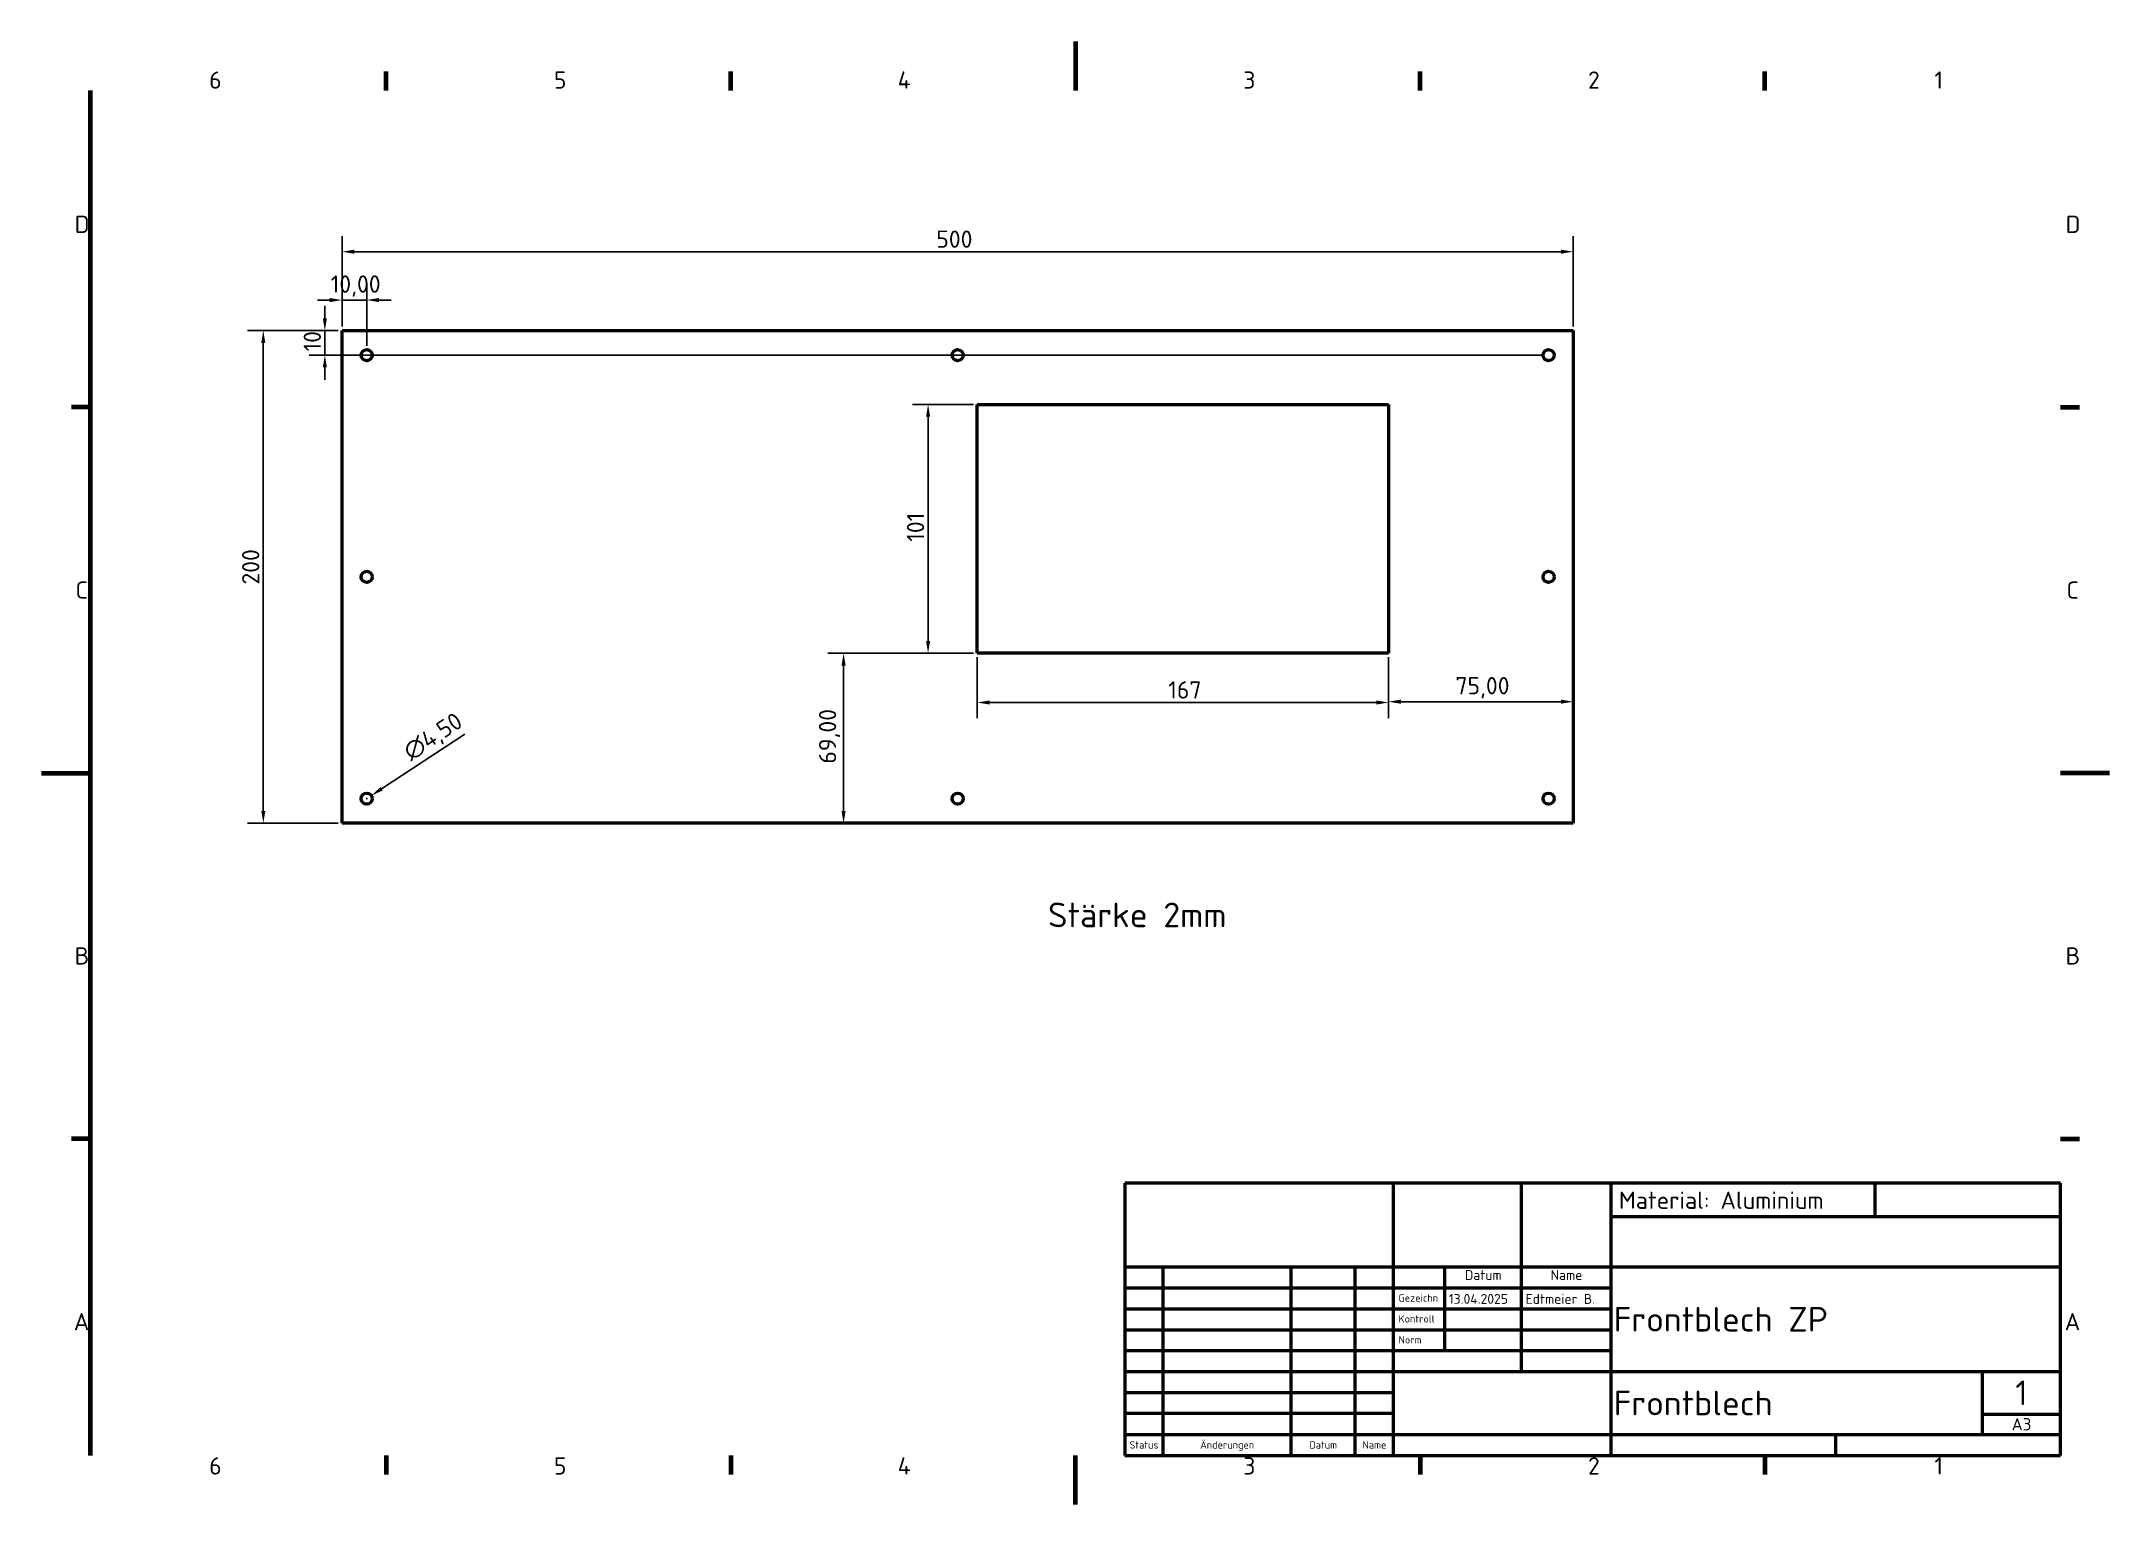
# Model space of a CAD drawing. Header units: millimetres. Extents: x 0 to 840, y 0 to 594.
import ezdxf
from ezdxf.enums import TextEntityAlignment as Align

# ---------------------------------------------------------------- set-up
doc = ezdxf.new("R2010")
doc.units = ezdxf.units.MM
doc.header["$LTSCALE"] = 2
for name, color, linetype, lineweight in [('Bemaßung (ISO)', 7, 'Continuous', 25), ('Rahmen (ISO)', 7, 'Continuous', 70), ('Sichtbar (ISO)', 7, 'Continuous', 50), ('Symbol (ISO)', 7, 'Continuous', 25), ('Titel (ISO)', 7, 'Continuous', 50)]:
    doc.layers.add(name, color=color, linetype=linetype, lineweight=lineweight)
doc.styles.add('Notiztext (DIN)', font='isocpeur.ttf')
doc.styles.add('Textstil11', font='isocpeur.ttf')
doc.styles.add('Textstil13', font='isocpeur.ttf')
doc.styles.add('Textstil14', font='isocpeur.ttf')
doc.styles.add('Textstil19', font='isocpeur.ttf')
doc.dimstyles.new('Standard (DIN)', dxfattribs={"dimscale": 2, "dimtxt": 3.5, "dimasz": 2.5, "dimexe": 3.175, "dimexo": 0.8, "dimgap": 0.8, "dimtad": 1, "dimrnd": 1e-08, "dimzin": 0, "dimtxsty": 'Notiztext (DIN)', "dimcen": 0.09, "dimdle": 10, "dimclrd": 256, "dimclre": 256, "dimclrt": 256, "dimadec": 0, "dimazin": 0, "dimtfac": 1, "dimtmove": 0, "dimatfit": 3, "dimfxl": 0, "dimtolj": 1, "dimtzin": 0, "dimlwd": -1, "dimlwe": -1, "dimarcsym": 0})

# ---------------------------------------------------------------- blocks, each defined once
blk = doc.blocks.new('Ränder Vorgaberahmen')
at = {"layer": 'Rahmen (ISO)'}
for p, q in [((70, 287), (70, 290.9)), ((140, 287), (140, 290.9)), ((280, 287), (280, 290.9)), ((350, 287), (350, 290.9)), ((10, 222.75), (6.1, 222.75)), ((410, 222.75), (413.9, 222.75)), ((10, 74.25), (6.1, 74.25)), ((410, 74.25), (413.9, 74.25)), ((70, 10), (70, 6.1)), ((140, 10), (140, 6.1)), ((280, 10), (280, 6.1)), ((350, 10), (350, 6.1))]:
    blk.add_line(p, q, dxfattribs=at)
at = {"layer": 'Rahmen (ISO)', "flags": 128}
for points in [[(210, 297), (210, 287)], [(10, 10), (10, 287)], [(0, 148.5), (10, 148.5)], [(420, 148.5), (410, 148.5)], [(210, 0), (210, 10)]]:
    blk.add_lwpolyline(points, dxfattribs=at)
at = {"layer": 'Rahmen (ISO)', "char_height": 3.5, "attachment_point": 7, "style": 'Notiztext (DIN)'}
for s, insert in [('6', (34.08, 287.4)), ('5', (104.08, 287.4)), ('4', (173.9, 287.4)), ('3', (244.08, 287.4)), ('2', (314.08, 287.4)), ('1', (384.42, 287.4)), ('D', (6.75, 258.13)), ('D', (411.05, 258.13)), ('C', (6.93, 183.88)), ('C', (411.23, 183.88)), ('B', (6.75, 109.63)), ('B', (411.05, 109.63)), ('A', (6.58, 35.38)), ('A', (410.88, 35.38)), ('6', (34.08, 6.1)), ('5', (104.08, 6.1)), ('4', (173.9, 6.1)), ('3', (244.08, 6.1)), ('2', (314.08, 6.1)), ('1', (384.42, 6.1))]:
    blk.add_mtext(s, dxfattribs=dict(at, insert=insert))
blk = doc.blocks.new('Schriftfelder DIN')
at = {"layer": 'Titel (ISO)'}
for p, q in [((288.4, 155.08), (98.4, 155.08)), ((98.4, 155.08), (98.4, 99.83)), ((153, 99.83), (153, 155.08)), ((179, 138.08), (179, 155.08)), ((197.2, 99.83), (197.2, 155.08)), ((250.8, 148.33), (250.8, 155.08)), ((288.4, 99.83), (288.4, 155.08)), ((197.2, 148.33), (288.4, 148.33)), ((98.4, 138.08), (288.4, 138.08)), ((106.2, 99.83), (106.2, 138.08)), ((132.2, 99.83), (132.2, 138.08)), ((145.2, 99.83), (145.2, 138.08)), ((163.4, 121.08), (163.4, 138.08)), ((179, 116.83), (179, 138.08)), ((98.4, 133.83), (153, 133.83)), ((153, 133.83), (197.2, 133.83)), ((98.4, 129.58), (153, 129.58)), ((153, 129.58), (197.2, 129.58)), ((98.4, 125.33), (153, 125.33)), ((153, 125.33), (197.2, 125.33)), ((98.4, 121.08), (153, 121.08)), ((153, 121.08), (197.2, 121.08)), ((98.4, 116.83), (153, 116.83)), ((153, 116.83), (288.4, 116.83)), ((272.6, 104.08), (272.6, 116.83)), ((98.4, 112.58), (153, 112.58)), ((153, 108.33), (98.4, 108.33)), ((272.6, 108.22), (288.4, 108.22)), ((98.4, 104.08), (153, 104.08)), ((153, 104.08), (197.2, 104.08)), ((197.2, 104.08), (288.4, 104.08)), ((242.8, 99.83), (242.8, 104.08)), ((98.4, 99.83), (288.4, 99.83))]:
    blk.add_line(p, q, dxfattribs=at)
at = {"layer": 'Titel (ISO)', "style": 'Textstil14'}
for s, p in [('Datum', (171.2, 134.83)), ('Name', (188.1, 134.83))]:
    blk.add_text(s, height=2, dxfattribs=at).set_placement(p, align=Align.BOTTOM_CENTER)
at = {"layer": 'Titel (ISO)', "style": 'Textstil13'}
for s, p in [('Gezeichn', (154, 130.58)), ('Kontroll', (154, 126.33)), ('Norm', (154, 122.08))]:
    blk.add_text(s, height=1.5, dxfattribs=at).set_placement(p, align=Align.BOTTOM_LEFT)
for s, p in [('Status', (102.3, 101.95)), ('Änderungen', (119.2, 101.95)), ('Datum', (138.7, 101.95)), ('Name', (149.1, 101.95))]:
    blk.add_text(s, height=1.5, dxfattribs=at).set_placement(p, align=Align.MIDDLE_CENTER)
at = {"layer": 'Titel (ISO)'}
for tag, p, height, style in [('ERSTELLUNGSDATUM_001', (164.2, 130.58), 2, 'Textstil14'), ('AUTOR_001', (179.8, 130.58), 2, 'Textstil14'), ('TITEL_001', (197.7, 124.95), 5, 'Textstil11'), ('Blattnummer_001', (279.25, 110.02), 5, 'Textstil11'), ('BAUTEILNUMMER_001', (197.7, 107.95), 5, 'Textstil11'), ('Blattgröße_001', (278.51, 104.9), 2.49, 'Textstil19')]:
    blk.add_attdef(tag, p, '', height=height, dxfattribs=dict(at, style=style))
at = {"layer": 'Titel (ISO)', "style": 'Textstil14'}
for tag, p in [('KONTROLLDATUM', (164.4, 126.33)), ('KONTROLLIERT_VON', (180, 126.33)), ('GENEHM.DAT._KONSTR.', (164.4, 122.08)), ('KONSTR._GEN._VON', (180, 122.08))]:
    blk.add_attdef(tag, text='', height=2, dxfattribs=at).set_placement(p, align=Align.BOTTOM_LEFT)
blk = doc.blocks.new('*D5')
at = {"layer": 'Bemaßung (ISO)'}
for p, q in [((120.53, 476.62), (83.78, 476.62)), ((90.13, 281.62), (90.13, 471.62)), ((120.53, 276.62), (83.78, 276.62))]:
    blk.add_line(p, q, dxfattribs=at)
for points in [[(89.3, 471.62), (90.96, 471.62), (90.13, 476.62)], [(89.3, 281.62), (90.96, 281.62), (90.13, 276.62)]]:
    blk.add_solid(points, dxfattribs=at)
at = {"layer": 'Defpoints', "color": 0}
for p in [(90.13, 476.62), (122.13, 476.62), (122.13, 276.62)]:
    blk.add_point(p, dxfattribs=at)
at = {"layer": 'Bemaßung (ISO)', "insert": (81.53, 373.49), "char_height": 7, "attachment_point": 1, "rotation": 90, "style": 'Notiztext (DIN)'}
blk.add_mtext('\\A1;200', dxfattribs=at)
blk = doc.blocks.new('*D6')
at = {"layer": 'Bemaßung (ISO)'}
for p, q in [((122.13, 478.22), (122.13, 514.97)), ((622.13, 478.22), (622.13, 514.97)), ((127.13, 508.62), (617.13, 508.62))]:
    blk.add_line(p, q, dxfattribs=at)
for points in [[(127.13, 509.45), (127.13, 507.78), (122.13, 508.62)], [(617.13, 509.45), (617.13, 507.78), (622.13, 508.62)]]:
    blk.add_solid(points, dxfattribs=at)
at = {"layer": 'Defpoints', "color": 0}
for p in [(622.13, 508.62), (122.13, 476.62), (622.13, 476.62)]:
    blk.add_point(p, dxfattribs=at)
at = {"layer": 'Bemaßung (ISO)', "insert": (363.46, 517.22), "char_height": 7, "attachment_point": 1, "style": 'Notiztext (DIN)'}
blk.add_mtext('\\A1;500', dxfattribs=at)
blk = doc.blocks.new('*D7')
at = {"layer": 'Bemaßung (ISO)'}
for p, q in [((115.14, 481.62), (115.14, 486.62)), ((120.53, 476.62), (108.79, 476.62)), ((115.14, 466.62), (115.14, 476.62)), ((610.53, 466.62), (108.79, 466.62)), ((115.14, 461.62), (115.14, 456.62))]:
    blk.add_line(p, q, dxfattribs=at)
for points in [[(114.3, 481.62), (115.97, 481.62), (115.14, 476.62)], [(114.3, 461.62), (115.97, 461.62), (115.14, 466.62)]]:
    blk.add_solid(points, dxfattribs=at)
at = {"layer": 'Defpoints', "color": 0}
for p in [(115.14, 476.62), (122.13, 476.62), (612.13, 466.62)]:
    blk.add_point(p, dxfattribs=at)
at = {"layer": 'Bemaßung (ISO)', "insert": (106.54, 468.12), "char_height": 7, "attachment_point": 1, "rotation": 90, "style": 'Notiztext (DIN)'}
blk.add_mtext('\\A1;10', dxfattribs=at)
blk = doc.blocks.new('*D8')
at = {"layer": 'Bemaßung (ISO)'}
for p, q in [((117.13, 488.99), (112.13, 488.99)), ((122.13, 478.22), (122.13, 495.34)), ((132.13, 488.99), (122.13, 488.99)), ((132.13, 470.47), (132.13, 495.34)), ((137.13, 488.99), (142.13, 488.99))]:
    blk.add_line(p, q, dxfattribs=at)
for points in [[(117.13, 489.82), (117.13, 488.15), (122.13, 488.99)], [(137.13, 489.82), (137.13, 488.15), (132.13, 488.99)]]:
    blk.add_solid(points, dxfattribs=at)
at = {"layer": 'Defpoints', "color": 0}
for p in [(122.13, 488.99), (122.13, 476.62), (132.13, 468.87)]:
    blk.add_point(p, dxfattribs=at)
at = {"layer": 'Bemaßung (ISO)', "insert": (117.5, 498.99), "char_height": 7, "attachment_point": 1, "style": 'Notiztext (DIN)'}
blk.add_mtext('\\A1;10,00', dxfattribs=at)
blk = doc.blocks.new('*D9')
at = {"layer": 'Bemaßung (ISO)'}
for p, q in [((378.53, 446.62), (353.78, 446.62)), ((360.13, 441.62), (360.13, 350.62)), ((378.53, 345.62), (353.78, 345.62))]:
    blk.add_line(p, q, dxfattribs=at)
for points in [[(359.3, 441.62), (360.96, 441.62), (360.13, 446.62)], [(359.3, 350.62), (360.96, 350.62), (360.13, 345.62)]]:
    blk.add_solid(points, dxfattribs=at)
at = {"layer": 'Defpoints', "color": 0}
for p in [(380.13, 446.62), (360.13, 345.62), (380.13, 345.62)]:
    blk.add_point(p, dxfattribs=at)
at = {"layer": 'Bemaßung (ISO)', "insert": (351.53, 390.87), "char_height": 7, "attachment_point": 1, "rotation": 90, "style": 'Notiztext (DIN)'}
blk.add_mtext('\\A1;101', dxfattribs=at)
blk = doc.blocks.new('*D10')
at = {"layer": 'Bemaßung (ISO)'}
for p, q in [((380.13, 344.02), (380.13, 319.27)), ((547.13, 344.02), (547.13, 319.27)), ((542.13, 325.62), (385.13, 325.62))]:
    blk.add_line(p, q, dxfattribs=at)
for points in [[(385.13, 326.45), (385.13, 324.78), (380.13, 325.62)], [(542.13, 326.45), (542.13, 324.78), (547.13, 325.62)]]:
    blk.add_solid(points, dxfattribs=at)
at = {"layer": 'Defpoints', "color": 0}
for p in [(380.13, 345.62), (547.13, 345.62), (380.13, 325.62)]:
    blk.add_point(p, dxfattribs=at)
at = {"layer": 'Bemaßung (ISO)', "insert": (457.68, 334.22), "char_height": 7, "attachment_point": 1, "style": 'Notiztext (DIN)'}
blk.add_mtext('\\A1;167', dxfattribs=at)
blk = doc.blocks.new('*D11')
at = {"layer": 'Bemaßung (ISO)'}
for p, q in [((547.13, 344.02), (547.13, 319.59)), ((552.13, 325.94), (617.13, 325.94))]:
    blk.add_line(p, q, dxfattribs=at)
for points in [[(552.13, 326.77), (552.13, 325.11), (547.13, 325.94)], [(617.13, 326.77), (617.13, 325.11), (622.13, 325.94)]]:
    blk.add_solid(points, dxfattribs=at)
at = {"layer": 'Defpoints', "color": 0}
for p in [(547.13, 345.62), (622.13, 325.94), (622.13, 325.94)]:
    blk.add_point(p, dxfattribs=at)
at = {"layer": 'Bemaßung (ISO)', "insert": (574.3, 335.94), "char_height": 7, "attachment_point": 1, "style": 'Notiztext (DIN)'}
blk.add_mtext('\\A1;75,00', dxfattribs=at)
blk = doc.blocks.new('*D12')
at = {"layer": 'Bemaßung (ISO)'}
for p, q in [((378.53, 345.62), (319.46, 345.62)), ((325.81, 340.62), (325.81, 281.62))]:
    blk.add_line(p, q, dxfattribs=at)
for points in [[(324.98, 340.62), (326.64, 340.62), (325.81, 345.62)], [(324.98, 281.62), (326.64, 281.62), (325.81, 276.62)]]:
    blk.add_solid(points, dxfattribs=at)
at = {"layer": 'Defpoints', "color": 0}
for p in [(380.13, 345.62), (325.81, 276.62), (325.81, 276.62)]:
    blk.add_point(p, dxfattribs=at)
at = {"layer": 'Bemaßung (ISO)', "insert": (315.81, 300.79), "char_height": 7, "attachment_point": 1, "rotation": 90, "style": 'Notiztext (DIN)'}
blk.add_mtext('\\A1;69,00', dxfattribs=at)
blk = doc.blocks.new('*D13')
at = {"layer": 'Bemaßung (ISO)'}
for p, q in [((171.94, 312.8), (138.19, 290.6)), ((131.95, 286.62), (132.31, 286.62)), ((132.13, 286.44), (132.13, 286.8))]:
    blk.add_line(p, q, dxfattribs=at)
blk.add_solid([(137.73, 291.3), (138.64, 289.9), (134.01, 287.85)], dxfattribs=at)
at = {"layer": 'Defpoints', "color": 0}
for p in [(134.01, 287.85), (130.25, 285.38)]:
    blk.add_point(p, dxfattribs=at)
at = {"layer": 'Bemaßung (ISO)', "insert": (146.1, 307.77), "char_height": 7, "attachment_point": 1, "rotation": 33.33058, "style": 'Notiztext (DIN)'}
blk.add_mtext('\\A1;∅4,50', dxfattribs=at)

msp = doc.modelspace()

# ---------------------------------------------------------------- linework, layer by layer
at = {"layer": 'Sichtbar (ISO)'}
for p, q in [((122.1292, 276.6168), (122.1292, 476.6168)), ((122.1292, 476.6168), (622.1292, 476.6168)), ((622.1292, 476.6168), (622.1292, 276.6168)), ((380.1292, 345.6168), (380.1292, 446.6168)), ((380.1292, 446.6168), (547.1292, 446.6168)), ((547.1292, 446.6168), (547.1292, 345.6168)), ((547.1292, 345.6168), (380.1292, 345.6168)), ((622.1292, 276.6168), (122.1292, 276.6168))]:
    msp.add_line(p, q, dxfattribs=at)
for centre in [(132.1292, 466.6168), (372.1292, 466.6168), (612.1292, 466.6168), (132.1292, 376.6168), (612.1292, 376.6168), (132.1292, 286.6168), (372.1292, 286.6168), (612.1292, 286.6168)]:
    msp.add_circle(centre, 2.25, dxfattribs=at)

# ---------------------------------------------------------------- block references
at = {"xscale": 2, "yscale": 2, "zscale": 2}
msp.add_blockref('Ränder Vorgaberahmen', (0, 0), dxfattribs=at)
msp.add_blockref('Schriftfelder DIN', (243.1982, -179.6561), dxfattribs=at).add_auto_attribs({'Blattnummer_001': '1', 'Blattgröße_001': 'A3', 'TITEL_001': 'Frontblech ZP', 'BAUTEILNUMMER_001': 'Frontblech', 'ERSTELLUNGSDATUM_001': '13.04.2025', 'AUTOR_001': 'Edtmeier B.'})

# ---------------------------------------------------------------- texts
at = {"layer": 'Symbol (ISO)', "attachment_point": 1, "style": 'Notiztext (DIN)'}
for s, insert, char_height, width in [('\\fISOCPEUR|b0|i0;\\H10.0000;Stärke 2mm', (408.841, 244.3987), 10, 71.97588), ('\\fISOCPEUR|b0|i0;Material: Aluminium', (640.7132, 127.0668), 7, 81.162338)]:
    msp.add_mtext(s, dxfattribs=dict(at, insert=insert, char_height=char_height, width=width))

# ---------------------------------------------------------------- dimensions: what is measured, and where the dimension line sits
at = {"layer": 'Bemaßung (ISO)'}
for base, p1, p2, angle, override, picture, middle in [((622.1292, 508.6168), (122.1292, 476.6168), (622.1292, 476.6168), 180, {"dimgap": 0.8, "dimdec": 0, "dimtol": 0, "dimlim": 0, "dimtp": 0, "dimtm": 0, "dimtdec": 2, "dimtofl": 0, "dimatfit": 1}, '*D6', (370.1135, 508.6168)), ((115.1383, 476.6168), (612.1292, 466.6168), (122.1292, 476.6168), 270, {"dimgap": 0.8, "dimdec": 0, "dimtol": 0, "dimlim": 0, "dimtp": 0, "dimtm": 0, "dimtdec": 2, "dimtofl": 1, "dimatfit": 1}, '*D7', (115.1383, 471.6168)), ((90.1292, 476.6168), (122.1292, 276.6168), (122.1292, 476.6168), 90, {"dimgap": 0.8, "dimdec": 0, "dimtol": 0, "dimlim": 0, "dimtp": 0, "dimtm": 0, "dimtdec": 2, "dimtofl": 0, "dimatfit": 1}, '*D5', (90.1292, 380.1441)), ((360.1292, 345.6168), (380.1292, 446.6168), (380.1292, 345.6168), 270, {"dimgap": 0.8, "dimdec": 0, "dimtol": 0, "dimlim": 0, "dimtp": 0, "dimtm": 0, "dimtdec": 2, "dimtofl": 0, "dimatfit": 1}, '*D9', (360.1292, 396.1168)), ((325.8102, 276.6168), (380.1292, 345.6168), (325.8102, 276.6168), 90, {"dimgap": 0.8, "dimdec": 2, "dimse2": 1, "dimtol": 0, "dimlim": 0, "dimtp": 0, "dimtm": 0, "dimtdec": 2, "dimtofl": 0, "dimatfit": 1}, '*D12', (325.8102, 311.1168)), ((380.1292, 325.6168), (547.1292, 345.6168), (380.1292, 345.6168), 180, {"dimgap": 0.8, "dimdec": 0, "dimtol": 0, "dimlim": 0, "dimtp": 0, "dimtm": 0, "dimtdec": 2, "dimtofl": 0, "dimatfit": 1}, '*D10', (463.6292, 325.6168)), ((622.1292, 325.9405), (547.1292, 345.6168), (622.1292, 325.9405), 180, {"dimgap": 0.8, "dimdec": 2, "dimse2": 1, "dimtol": 0, "dimlim": 0, "dimtp": 0, "dimtm": 0, "dimtdec": 2, "dimtofl": 0, "dimatfit": 1}, '*D11', (584.6292, 325.9405))]:
    dim = msp.add_linear_dim(base=base, p1=p1, p2=p2, angle=angle, dimstyle='Standard (DIN)', override=override, dxfattribs=at)
    dim.commit()
    dim.dimension.update_dxf_attribs({"geometry": picture, "text_midpoint": middle, "dimtype": 160})
dim = msp.add_linear_dim(base=(122.1292, 488.9873), p1=(132.1292, 468.8668), p2=(122.1292, 476.6168), dimstyle='Standard (DIN)', override={"dimgap": 0.8, "dimdec": 2, "dimtol": 0, "dimlim": 0, "dimtp": 0, "dimtm": 0, "dimtdec": 2, "dimtofl": 1, "dimatfit": 1}, dxfattribs=at)
dim.commit()
dim.dimension.update_dxf_attribs({"geometry": '*D8', "text_midpoint": (127.1292, 488.9873), "dimtype": 160})
dim = msp.add_diameter_dim_2p(p1=(130.2492, 285.3805), p2=(134.0091, 287.8531), dimstyle='Standard (DIN)', override={"dimgap": 0.8, "dimdec": 2, "dimlfac": 1, "dimtol": 0, "dimlim": 0, "dimtp": 0, "dimtm": 0, "dimtdec": 2, "dimtofl": 0}, dxfattribs=at)
dim.commit()
dim.dimension.update_dxf_attribs({"geometry": '*D13', "text_midpoint": (161.0964, 305.6668), "dimtype": 163})

doc.saveas('drawing.dxf')
